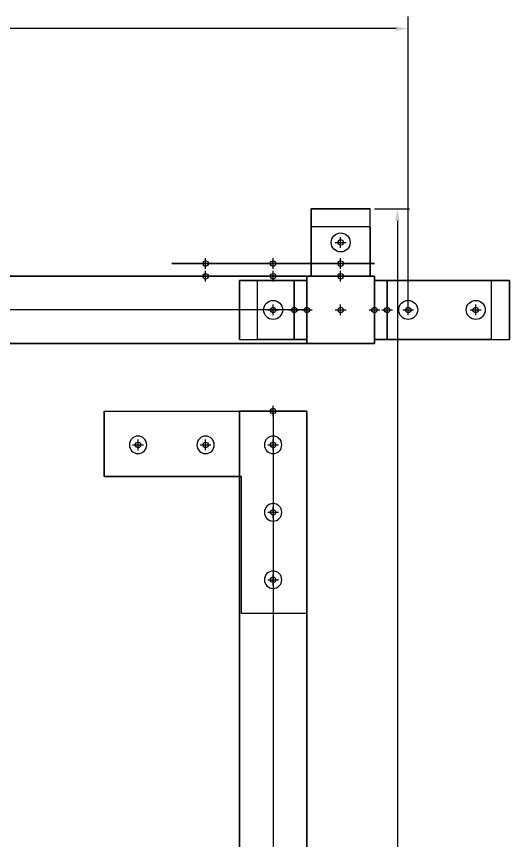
# Model space of a CAD drawing. Header units: inches. Extents: x 5.9 to 46.6, y -14.1 to 10.4.
# Drawn here: x 18.56 to 25.86, y -1.81 to 10.41 of the extents above; entities that cross this region are included whole.
import ezdxf

# ---------------------------------------------------------------- set-up
doc = ezdxf.new("R2010")
doc.units = ezdxf.units.IN
doc.header["$MEASUREMENT"] = 0
doc.header["$PDMODE"] = 34
doc.header["$PDSIZE"] = 0.08
doc.layers.add('AQME Points', color=7, linetype='Continuous')
doc.layers.add('AQME TSlots', color=7, linetype='Continuous')
doc.styles.get("Standard").update_dxf_attribs({"font": 'ARIAL.TTF'})
doc.dimstyles.get("Standard").update_dxf_attribs({"dimtxt": 0.18, "dimasz": 0.18, "dimexe": 0.18, "dimexo": 0.0625, "dimgap": 0.09, "dimtad": 0, "dimtih": 1, "dimtoh": 1, "dimdec": 4, "dimzin": 0, "dimdsep": 46, "dimtxsty": 'Standard', "dimcen": 0.09, "dimadec": 0, "dimazin": 0, "dimtfac": 1, "dimtdec": 4, "dimtofl": 0, "dimtmove": 0, "dimatfit": 3, "dimfxl": 1, "dimtolj": 1, "dimtzin": 0, "dimarcsym": 0})

# ---------------------------------------------------------------- blocks, each defined once
blk = doc.blocks.new('AQME_1010_20120316151311', base_point=(0.5, 0.5))
for points in [[(0, 0), (1, 0), (1, 1), (0, 1)], [(1, 1), (0, 1), (0, 1, 14), (1, 1, 14)], [(0, 1), (0, 0), (0, 0, 14), (0, 1, 14)], [(0, 0, 14), (1, 0, 14), (1, 1, 14), (0, 1, 14)], [(1, 0), (1, 1), (1, 1, 14), (1, 0, 14)], [(0, 0), (1, 0), (1, 0, 14), (0, 0, 14)]]:
    blk.add_3dface(points)
at = {"layer": 'AQME Points', "color": 3}
blk.add_point((0.5, 0.5), dxfattribs=at)
at = {"layer": 'AQME Points', "color": 2}
blk.add_point((0.5, 0.5, 14), dxfattribs=at)
at = {"layer": 'AQME TSlots', "color": 1}
for p, q in [((0.5, 1), (0.5, 1, 14)), ((0, 0.5), (0, 0.5, 14)), ((1, 0.5), (1, 0.5, 14)), ((0.5, 0), (0.5, 0, 14))]:
    blk.add_line(p, q, dxfattribs=at)
blk = doc.blocks.new('AQME_1010_20120316155705', base_point=(0.5, 0.5))
for points in [[(0, 0), (1, 0), (1, 1), (0, 1)], [(1, 1), (0, 1), (0, 1, 14), (1, 1, 14)], [(0, 1), (0, 0), (0, 0, 14), (0, 1, 14)], [(0, 0, 14), (1, 0, 14), (1, 1, 14), (0, 1, 14)], [(1, 0), (1, 1), (1, 1, 14), (1, 0, 14)], [(0, 0), (1, 0), (1, 0, 14), (0, 0, 14)]]:
    blk.add_3dface(points)
at = {"layer": 'AQME Points', "color": 3}
blk.add_point((0.5, 0.5), dxfattribs=at)
at = {"layer": 'AQME Points', "color": 2}
blk.add_point((0.5, 0.5, 14), dxfattribs=at)
at = {"layer": 'AQME TSlots', "color": 1}
for p, q in [((0.5, 1), (0.5, 1, 14)), ((0, 0.5), (0, 0.5, 14)), ((1, 0.5), (1, 0.5, 14)), ((0.5, 0), (0.5, 0, 14))]:
    blk.add_line(p, q, dxfattribs=at)
blk = doc.blocks.new('AQME_4081_20120316160719')
for p, q in [((-0.5, 2.5), (-0.5, -0.5)), ((-0.5, 2.5), (0.47, 2.5)), ((0.47, 2.5), (0.47, 0.47)), ((2.5, 0.47), (0.47, 0.47)), ((2.5, -0.5), (2.5, 0.47)), ((-0.5, -0.5), (2.5, -0.5))]:
    blk.add_line(p, q)
at = {"color": 1}
for centre in [(0, 2), (0, 1), (0, 0), (1, 0), (2, 0)]:
    blk.add_circle(centre, 0.129, dxfattribs=at)
at = {"color": 3}
for p in [(0, 2), (0, 1), (0, 0), (1, 0), (2, 0)]:
    blk.add_point(p, dxfattribs=at)
at = {"color": 2}
for p in [(0, 2, 0.188), (0, 1, 0.188), (0, 0, 0.188), (1, 0, 0.188), (2, 0, 0.188)]:
    blk.add_point(p, dxfattribs=at)
at = {"invisible_edges": 8}
for points in [[(0.47, 0.47), (0.47, 2.5), (-0.5, 2.5), (-0.5, -0.5)], [(0.47, 0.47, 0.188), (0.47, 2.5, 0.188), (-0.5, 2.5, 0.188), (-0.5, -0.5, 0.188)], [(-0.5, -0.5), (2.5, -0.5), (2.5, 0.47), (0.47, 0.47)], [(-0.5, -0.5, 0.188), (2.5, -0.5, 0.188), (2.5, 0.47, 0.188), (0.47, 0.47, 0.188)]]:
    blk.add_3dface(points, dxfattribs=at)
blk = doc.blocks.new('AQME_4132_20120614172608')
at = {"color": 1}
blk.add_circle((0, 0.5), 0.1405, dxfattribs=at)
at = {"color": 1, "extrusion": (0, 1, 0)}
blk.add_circle((0, 0.5), 0.1405, dxfattribs=at)
at = {"color": 3}
for p in [(0, 0.5), (0, 0)]:
    blk.add_point(p, dxfattribs=at)
at = {"color": 2}
blk.add_point((0, 0.5, 0.188), dxfattribs=at)
at = {"color": 2, "extrusion": (0, 1, 0)}
blk.add_point((0, 0.188, 0.5), dxfattribs=at)
at = {"color": 3, "extrusion": (0, 1, 0)}
blk.add_point((0, 0, 0.5), dxfattribs=at)
for points in [[(0.4375, 0), (0.4375, 1), (-0.4375, 1), (-0.4375, 0)], [(0.4375, 1), (-0.4375, 1), (-0.4375, 1, 0.188), (0.4375, 1, 0.188)], [(0.4375, 0.188, 1), (0.4375, 1, 0.188), (-0.4375, 1, 0.188), (-0.4375, 0.188, 1)], [(0.4375, 0.188, 0.188), (0.4375, 0.734, 0.188), (-0.4375, 0.734, 0.188), (-0.4375, 0.188, 0.188)], [(0.4375, 0.188, 0.734), (0.4375, 0.734, 0.188), (-0.4375, 0.734, 0.188), (-0.4375, 0.188, 0.734)], [(0.4375, 0.188, 0.188), (-0.4375, 0.188, 0.188), (-0.4375, 0.188, 0.734), (0.4375, 0.188, 0.734)], [(-0.4375, 0, 1), (0.4375, 0, 1), (0.4375, 0.188, 1), (-0.4375, 0.188, 1)]]:
    blk.add_3dface(points)
for points, invisible_edges in [([(-0.4375, 1), (-0.4375, 0), (-0.4375, 0.188, 0.188), (-0.4375, 1, 0.188)], 6), ([(-0.4375, 0.188, 1), (-0.4375, 0.188, 0.734), (-0.4375, 0.734, 0.188), (-0.4375, 1, 0.188)], 5), ([(0.4375, 0), (0.4375, 1), (0.4375, 1, 0.188), (0.4375, 0.188, 0.188)], 12), ([(0.4375, 0.188, 1), (0.4375, 0.188, 0.734), (0.4375, 0.734, 0.188), (0.4375, 1, 0.188)], 5), ([(-0.4375, 0.188, 0.188), (-0.4375, 0), (-0.4375, 0, 1), (-0.4375, 0.188, 1)], 9), ([(0.4375, 0, 1), (0.4375, 0), (0.4375, 0.188, 0.188), (0.4375, 0.188, 1)], 6), ([(0.4375, 0), (-0.4375, 0), (-0.4375, 0, 1), (0.4375, 0, 1)], 8)]:
    blk.add_3dface(points, dxfattribs=dict(invisible_edges=invisible_edges))
blk = doc.blocks.new('AQME_4136_20120614173430')
at = {"color": 1}
for centre in [(0, 1.5), (0, 0.5)]:
    blk.add_circle(centre, 0.1405, dxfattribs=at)
at = {"color": 1, "extrusion": (0, 1, 0)}
for centre in [(0, 0.5), (0, 1.5)]:
    blk.add_circle(centre, 0.1405, dxfattribs=at)
at = {"color": 3}
for p in [(0, 1.5), (0, 0.5), (0, 0)]:
    blk.add_point(p, dxfattribs=at)
at = {"color": 2}
for p in [(0, 1.5, 0.188), (0, 0.5, 0.188)]:
    blk.add_point(p, dxfattribs=at)
at = {"color": 2, "extrusion": (0, 1, 0)}
for p in [(0, 0.188, 0.5), (0, 0.188, 1.5)]:
    blk.add_point(p, dxfattribs=at)
at = {"color": 3, "extrusion": (0, 1, 0)}
for p in [(0, 0, 0.5), (0, 0, 1.5)]:
    blk.add_point(p, dxfattribs=at)
for points in [[(0.4375, 0), (0.4375, 2), (-0.4375, 2), (-0.4375, 0)], [(0.4375, 2), (-0.4375, 2), (-0.4375, 2, 0.188), (0.4375, 2, 0.188)], [(0.4375, 0.188, 2), (0.4375, 2, 0.188), (-0.4375, 2, 0.188), (-0.4375, 0.188, 2)], [(0.4375, 0.188, 0.188), (0.4375, 1.734, 0.188), (-0.4375, 1.734, 0.188), (-0.4375, 0.188, 0.188)], [(0.4375, 0.188, 1.734), (0.4375, 1.734, 0.188), (-0.4375, 1.734, 0.188), (-0.4375, 0.188, 1.734)], [(0.4375, 0.188, 0.188), (-0.4375, 0.188, 0.188), (-0.4375, 0.188, 1.734), (0.4375, 0.188, 1.734)], [(-0.4375, 0, 2), (0.4375, 0, 2), (0.4375, 0.188, 2), (-0.4375, 0.188, 2)]]:
    blk.add_3dface(points)
for points, invisible_edges in [([(-0.4375, 2), (-0.4375, 0), (-0.4375, 0.188, 0.188), (-0.4375, 2, 0.188)], 6), ([(-0.4375, 0.188, 2), (-0.4375, 0.188, 1.734), (-0.4375, 1.734, 0.188), (-0.4375, 2, 0.188)], 5), ([(0.4375, 0), (0.4375, 2), (0.4375, 2, 0.188), (0.4375, 0.188, 0.188)], 12), ([(0.4375, 0.188, 2), (0.4375, 0.188, 1.734), (0.4375, 1.734, 0.188), (0.4375, 2, 0.188)], 5), ([(-0.4375, 0.188, 0.188), (-0.4375, 0), (-0.4375, 0, 2), (-0.4375, 0.188, 2)], 9), ([(0.4375, 0, 2), (0.4375, 0), (0.4375, 0.188, 0.188), (0.4375, 0.188, 2)], 6), ([(0.4375, 0), (-0.4375, 0), (-0.4375, 0, 2), (0.4375, 0, 2)], 8)]:
    blk.add_3dface(points, dxfattribs=dict(invisible_edges=invisible_edges))
blk = doc.blocks.new('AQME_4132_20120614173709')
at = {"color": 1}
blk.add_circle((0, 0.5), 0.1405, dxfattribs=at)
at = {"color": 1, "extrusion": (0, 1, 0)}
blk.add_circle((0, 0.5), 0.1405, dxfattribs=at)
at = {"color": 3}
for p in [(0, 0.5), (0, 0)]:
    blk.add_point(p, dxfattribs=at)
at = {"color": 2}
blk.add_point((0, 0.5, 0.188), dxfattribs=at)
at = {"color": 2, "extrusion": (0, 1, 0)}
blk.add_point((0, 0.188, 0.5), dxfattribs=at)
at = {"color": 3, "extrusion": (0, 1, 0)}
blk.add_point((0, 0, 0.5), dxfattribs=at)
for points in [[(0.4375, 0), (0.4375, 1), (-0.4375, 1), (-0.4375, 0)], [(0.4375, 1), (-0.4375, 1), (-0.4375, 1, 0.188), (0.4375, 1, 0.188)], [(0.4375, 0.188, 1), (0.4375, 1, 0.188), (-0.4375, 1, 0.188), (-0.4375, 0.188, 1)], [(0.4375, 0.188, 0.188), (0.4375, 0.734, 0.188), (-0.4375, 0.734, 0.188), (-0.4375, 0.188, 0.188)], [(0.4375, 0.188, 0.734), (0.4375, 0.734, 0.188), (-0.4375, 0.734, 0.188), (-0.4375, 0.188, 0.734)], [(0.4375, 0.188, 0.188), (-0.4375, 0.188, 0.188), (-0.4375, 0.188, 0.734), (0.4375, 0.188, 0.734)], [(-0.4375, 0, 1), (0.4375, 0, 1), (0.4375, 0.188, 1), (-0.4375, 0.188, 1)]]:
    blk.add_3dface(points)
for points, invisible_edges in [([(-0.4375, 1), (-0.4375, 0), (-0.4375, 0.188, 0.188), (-0.4375, 1, 0.188)], 6), ([(-0.4375, 0.188, 1), (-0.4375, 0.188, 0.734), (-0.4375, 0.734, 0.188), (-0.4375, 1, 0.188)], 5), ([(0.4375, 0), (0.4375, 1), (0.4375, 1, 0.188), (0.4375, 0.188, 0.188)], 12), ([(0.4375, 0.188, 1), (0.4375, 0.188, 0.734), (0.4375, 0.734, 0.188), (0.4375, 1, 0.188)], 5), ([(-0.4375, 0.188, 0.188), (-0.4375, 0), (-0.4375, 0, 1), (-0.4375, 0.188, 1)], 9), ([(0.4375, 0, 1), (0.4375, 0), (0.4375, 0.188, 0.188), (0.4375, 0.188, 1)], 6), ([(0.4375, 0), (-0.4375, 0), (-0.4375, 0, 1), (0.4375, 0, 1)], 8)]:
    blk.add_3dface(points, dxfattribs=dict(invisible_edges=invisible_edges))
blk = doc.blocks.new('*D84')
at = {"color": 0, "lineweight": -2}
for p, q in [((7.365, 6.119), (7.365, 10.406)), ((24.365, 6.119), (24.365, 10.406)), ((7.545, 10.226), (15.34, 10.226)), ((24.185, 10.226), (16.39, 10.226))]:
    blk.add_line(p, q, dxfattribs=at)
at = {"color": 0}
for points in [[(7.545, 10.256), (7.545, 10.196), (7.365, 10.226)], [(24.185, 10.256), (24.185, 10.196), (24.365, 10.226)]]:
    blk.add_solid(points, dxfattribs=at)
at = {"layer": 'Defpoints', "color": 0}
for p in [(7.365, 10.226), (7.365, 6.056, -2.5), (24.365, 6.056, -1)]:
    blk.add_point(p, dxfattribs=at)
at = {"color": 0, "insert": (15.865, 10.226), "char_height": 0.18, "attachment_point": 5}
blk.add_mtext('\\A1;17.0000', dxfattribs=at)
blk = doc.blocks.new('*D94')
at = {"color": 0, "lineweight": -2}
for p, q in [((23.865, 7.556), (24.385, 7.556)), ((24.205, 7.376), (24.205, -3.012)), ((24.205, -13.764), (24.205, -3.376)), ((9.927, -13.944), (24.385, -13.944))]:
    blk.add_line(p, q, dxfattribs=at)
at = {"color": 0}
for points in [[(24.175, 7.376), (24.235, 7.376), (24.205, 7.556)], [(24.175, -13.764), (24.235, -13.764), (24.205, -13.944)]]:
    blk.add_solid(points, dxfattribs=at)
at = {"layer": 'Defpoints', "color": 0}
for p in [(23.802, 7.556, -0.812), (9.865, -13.944), (24.205, -13.944)]:
    blk.add_point(p, dxfattribs=at)
at = {"color": 0, "insert": (24.205, -3.194), "char_height": 0.18, "attachment_point": 5}
blk.add_mtext('\\A1;21.5000', dxfattribs=at)
blk = doc.blocks.new('AQME_4080_20120615112112')
for p, q in [((-0.47, 2.5), (0.47, 2.5)), ((-0.47, 2.5), (-0.47, 0.47)), ((0.47, 2.5), (0.47, 0.47)), ((-1.5, 0.47), (-1.5, -0.5)), ((-1.5, 0.47), (-0.47, 0.47)), ((0.47, 0.47), (1.5, 0.47)), ((1.5, 0.47), (1.5, -0.5)), ((-1.5, -0.5), (1.5, -0.5))]:
    blk.add_line(p, q)
at = {"color": 1}
for centre in [(0, 2), (0, 1), (-1, 0), (0, 0), (1, 0)]:
    blk.add_circle(centre, 0.129, dxfattribs=at)
at = {"color": 3}
for p in [(0, 2), (0, 1), (-1, 0), (0, 0), (1, 0)]:
    blk.add_point(p, dxfattribs=at)
at = {"color": 2}
for p in [(0, 2, 0.188), (0, 1, 0.188), (-1, 0, 0.188), (0, 0, 0.188), (1, 0, 0.188)]:
    blk.add_point(p, dxfattribs=at)
at = {"invisible_edges": 8}
for points in [[(0.47, 0.47), (0.47, 2.5), (-0.47, 2.5), (-0.47, 0.47)], [(0.47, 0.47, 0.188), (0.47, 2.5, 0.188), (-0.47, 2.5, 0.188), (-0.47, 0.47, 0.188)], [(-1.5, 0.47), (-1.5, -0.5), (1.5, -0.5), (1.5, 0.47)], [(-1.5, 0.47, 0.188), (-1.5, -0.5, 0.188), (1.5, -0.5, 0.188), (1.5, 0.47, 0.188)]]:
    blk.add_3dface(points, dxfattribs=at)
blk = doc.blocks.new('AQME_1010_20120615112555', base_point=(0.5, 0.5))
for points in [[(0, 0), (1, 0), (1, 1), (0, 1)], [(1, 1), (0, 1), (0, 1, 6.5), (1, 1, 6.5)], [(0, 1), (0, 0), (0, 0, 6.5), (0, 1, 6.5)], [(0, 0, 6.5), (1, 0, 6.5), (1, 1, 6.5), (0, 1, 6.5)], [(1, 0), (1, 1), (1, 1, 6.5), (1, 0, 6.5)], [(0, 0), (1, 0), (1, 0, 6.5), (0, 0, 6.5)]]:
    blk.add_3dface(points)
at = {"layer": 'AQME Points', "color": 3}
blk.add_point((0.5, 0.5), dxfattribs=at)
at = {"layer": 'AQME Points', "color": 2}
blk.add_point((0.5, 0.5, 6.5), dxfattribs=at)
at = {"layer": 'AQME TSlots', "color": 1}
for p, q in [((0.5, 1), (0.5, 1, 6.5)), ((0, 0.5), (0, 0.5, 6.5)), ((1, 0.5), (1, 0.5, 6.5)), ((0.5, 0), (0.5, 0, 6.5))]:
    blk.add_line(p, q, dxfattribs=at)

msp = doc.modelspace()

# ---------------------------------------------------------------- block references
at = {"extrusion": (-9.46633e-30, 1, -1.77636e-15)}
msp.add_blockref('AQME_4132_20120614173709', (-23.36491, -2.5, 6.55632), dxfattribs=at)
at = {"extrusion": (2.44547e-29, 1, -8.88178e-15), "xscale": -1, "rotation": 270.0000000000001}
msp.add_blockref('AQME_4080_20120615112112', (-23.36491, 1.5, 6.55632), dxfattribs=at)
at = {"rotation": 89.9999999999998}
msp.add_blockref('AQME_4132_20120614172608', (22.86491, 6.05632, 2), dxfattribs=at)
at = {"extrusion": (-1, -6.31089e-30, -3.55271e-15), "rotation": 179.9999999999997}
msp.add_blockref('AQME_1010_20120316151311', (-6.05632, 1.5, -22.86491), dxfattribs=at)
at = {"xscale": -1}
for name, p, rotation in [('AQME_1010_20120615112555', (23.36491, 6.05632, -2.5), 180), ('AQME_4081_20120316160719', (22.36491, 4.05632, 3), 90.00000000000007)]:
    msp.add_blockref(name, p, dxfattribs=dict(at, rotation=rotation))
at = {"extrusion": (1, -9.46633e-30, -5.32907e-15), "rotation": 359.9999999999999}
msp.add_blockref('AQME_4136_20120614173430', (6.05632, -1, 23.86491), dxfattribs=at)
at = {"extrusion": (0, -1, 3.55271e-15), "xscale": -1, "rotation": 90}
msp.add_blockref('AQME_1010_20120316155705', (22.36491, 2.5, -4.55632), dxfattribs=at)

# ---------------------------------------------------------------- dimensions: what is measured, and where the dimension line sits
dim = msp.add_linear_dim(base=(7.36491, 10.22628), p1=(24.36491, 6.05632, -1), p2=(7.36491, 6.05632, -2.5), dimstyle='Standard')
dim.commit()
dim.dimension.update_dxf_attribs({"geometry": '*D84', "text_midpoint": (15.86491, 10.22628)})
dim = msp.add_linear_dim(base=(24.2048, -13.94368), p1=(23.80241, 7.55632, -0.812), p2=(9.86491, -13.94368), angle=90, dimstyle='Standard')
dim.commit()
dim.dimension.update_dxf_attribs({"geometry": '*D94', "text_midpoint": (24.2048, -3.19368)})

doc.saveas('drawing.dxf')
